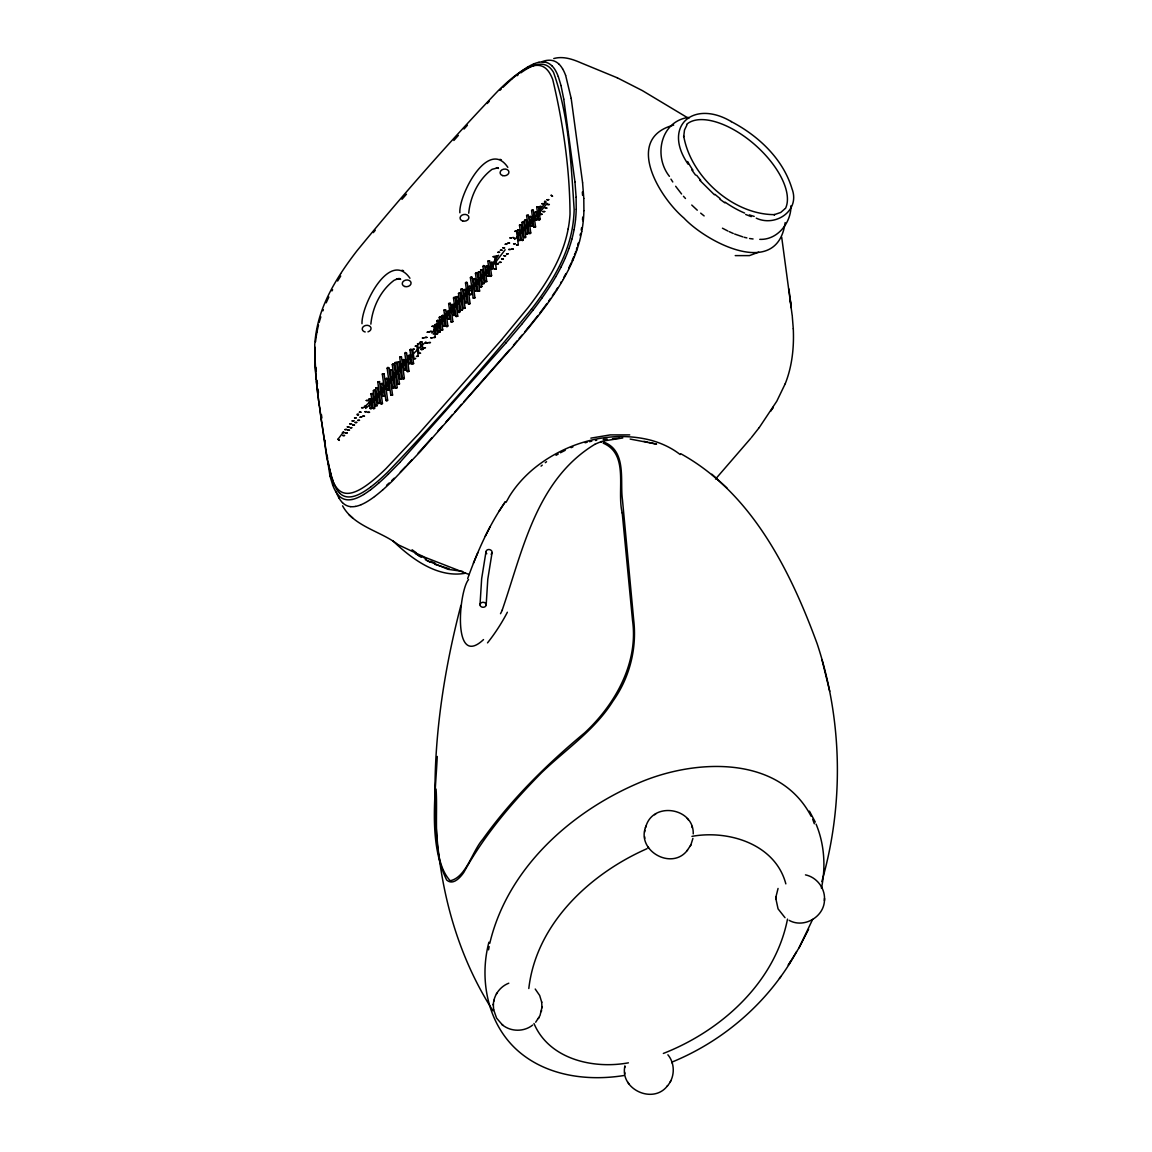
<?xml version="1.0" encoding="UTF-8"?>
<svg xmlns="http://www.w3.org/2000/svg" width="1152" height="1152" viewBox="0 0 1152 1152"><rect width="100%" height="100%" fill="white"/><g stroke="black" fill="none" stroke-linecap="round" stroke-linejoin="round"><path stroke-width="1.5" d="M436.046 789.077C438.192 817.171 431.194 859.867 450.216 880.776C466.344 877.162 471.874 851.818 482.846 839.174C511.546 799.114 546.797 764.294 584.611 732.874C615.283 704.405 638.539 662.89 632.534 620.467L622.21 512.856M368.87 399.168L370.613 398.938L371.866 408.182L371.002 408.917L370.123 408.456L368.87 399.211L370.627 399.038M372.701 393.538L370.973 393.854L372.917 408.37L373.867 408.888L374.674 408.154L372.686 393.451L370.958 393.811M377.15 405.677L375.077 390.398L373.363 390.816L375.394 405.893L377.15 405.677L376.186 405.086L375.394 405.907M375.768 387.85L377.51 387.619L379.584 402.898L378.72 403.675L377.842 403.214L375.768 387.893L377.525 387.72M377.755 381.816L379.512 381.586L382.464 403.445L381.658 404.179L380.707 403.632L377.755 381.859L379.526 381.686M380.707 403.632L382.464 403.402M380.822 383.76L382.579 383.472L380.822 383.702L382.536 396.36L384.278 396.029L382.522 396.302M387.302 390.082L385.776 378.835L386.582 378.101L387.533 378.605L389.059 389.866L388.094 389.261L387.302 390.096L389.059 389.866M390.802 395.266L387.144 368.136L387.936 367.344L388.901 367.906L392.558 395.05L390.802 395.266L392.573 395.093M387.547 378.749L385.805 378.965M388.901 368.006L387.144 368.179M390.211 370.051L391.968 369.821L394.358 387.576L393.566 388.339L392.645 387.922L390.211 370.094L391.968 369.922M395.424 387.864L392.27 364.493L393.062 363.715L394.027 364.262L397.181 387.634L395.424 387.864L397.181 387.691M394.027 364.363L392.285 364.594M394.819 362.621L396.59 362.448L394.834 362.678L397.742 384.206L399.499 383.99L397.728 384.062M397.598 362.333L399.326 361.958L397.584 362.29L399.859 379.066L401.602 378.806L399.845 379.037M399.701 357.134L401.458 356.904L404.366 378.446L403.56 379.181L402.61 378.619L399.701 357.178L401.458 356.99M402.61 378.619L404.352 378.389M404.266 370.094L402.926 360.173L403.718 359.438L404.669 359.942L406.008 369.878L405.043 369.274L404.266 370.094L406.008 369.878M404.683 360.043L402.926 360.216M409.018 371.318L406.541 352.944L404.827 353.362L407.275 371.578L409.018 371.362L407.261 371.448M409.003 363.614L410.76 363.442L409.68 355.392L407.938 355.709L409.003 363.658L410.76 363.442M413.597 363.586L411.883 363.989L409.954 349.862L410.688 349.085L411.696 349.574L413.597 363.643L412.574 363.082L411.869 363.946M413.957 358.733L415.714 358.502L413.971 358.776L412.704 349.358L414.446 349.142L412.733 349.546M417.571 343.843L419.314 343.57L417.557 343.8L418.867 353.434L420.61 353.218L418.853 353.246M418.219 356.285L416.448 356.414L418.205 356.141L416.837 346.032L415.08 346.205L416.822 345.989M421.142 349.531L422.899 349.344L421.891 341.87L420.163 342.202L421.142 349.56L422.899 349.344M433.829 326.333L432.072 326.318L433.829 326.333L435.326 337.334L433.57 337.55L435.326 337.32M435.888 333.878L437.645 333.706L436.378 324.389L434.664 324.749L435.888 333.922L437.645 333.706M438.451 332.107L436.925 320.846L437.731 320.112L438.682 320.616L440.208 331.891L439.243 331.301L438.451 332.122L440.208 331.891M438.696 320.76L436.939 320.947M441 330.134L439.258 317.304L440.064 316.57L441.014 317.074L442.742 329.89L441 330.149L442.742 329.918M441.029 317.218L439.272 317.39M443.232 325.886L441.878 315.893L442.742 315.158L443.635 315.662L445.003 325.814L443.246 326.03L444.989 325.714M443.65 315.763L441.878 315.95M443.909 310.133L445.666 309.902L447.84 326.016L446.976 326.794L446.098 326.318L443.909 310.176L445.666 310.003M447.926 319.061L446.933 311.674L447.725 310.939L448.675 311.458L449.698 318.974L447.941 319.205L449.683 318.888M448.69 311.602L446.947 311.818M450.403 303.394L448.632 303.566L450.389 303.293L452.866 321.624L451.094 321.797L452.866 321.624M451.598 304.69L453.355 304.459L454.766 314.928L453.845 315.677L451.598 304.733L453.37 304.546M456.005 316.454L453.485 297.85L454.277 297.115L455.242 297.634L457.747 316.21L456.005 316.469L457.747 316.238M455.242 297.763L453.499 297.95M456.149 296.755L457.891 296.525L459.965 311.789L459.173 312.566L458.237 312.149L456.149 296.798L457.906 296.626M458.496 293.4L460.253 293.126L458.496 293.342L460.742 309.974L462.499 309.758L460.728 309.931M463.334 308.405L465.091 308.189L463.334 308.405L460.757 289.296L462.514 289.08L460.771 289.397M463.622 289.714L465.365 289.483L467.107 302.299L466.243 303.048L465.365 302.573L463.622 289.757L465.379 289.584M468.331 303.797L470.088 303.624L468.346 303.898L465.494 282.874L466.301 282.082L467.251 282.6L470.088 303.552M469.886 294.509C473.414 294.077 472.219 286.574 469.685 285.912C467.237 285.653 468.346 297.806 471.643 294.322M473.17 297.994L470.405 277.589L471.197 276.811L472.147 277.315L474.926 297.864L473.184 298.138L474.912 297.763M470.592 286.56L468.85 286.79M472.162 277.459L470.419 277.632M475.013 290.837L476.77 290.664L475.2 279.043L474.307 278.525L473.443 279.317L475.013 290.88L476.77 290.664M475.2 279.187L473.472 279.403M477.878 291.269L475.459 273.355L476.251 272.621L477.202 273.125L479.621 291.01L477.878 291.269L479.621 291.053M477.216 273.269L475.459 273.456M478.123 272.275L479.866 272.045L481.838 286.574L480.974 287.352L480.082 286.79L478.123 272.318L479.88 272.146M480.082 286.79L481.838 286.56M482.458 283.666L484.229 283.478L482.357 269.698L480.629 270.029L482.472 283.694L484.229 283.478M486.763 281.491L484.675 266.026L482.962 266.443L485.021 281.808L486.778 281.592L485.813 280.987L485.021 281.822M487.037 275.904L488.794 275.731L487.037 275.962L485.784 266.645L486.576 265.853L487.526 266.357L488.794 275.731M487.541 266.458L485.798 266.731M487.843 261.158L489.6 260.928L491.587 275.616L490.723 276.379L489.845 275.918L487.858 261.202L489.614 261.014M491.688 268.747L490.867 262.742L491.674 262.008L492.624 262.512L493.43 268.531L491.688 268.762L493.43 268.531M492.638 262.656L490.896 262.886M494.626 256.55L492.869 256.738L494.597 256.406L496.325 269.078L494.554 269.251L496.325 269.078M496.67 264.038L498.427 263.866L496.67 264.082L495.619 256.277L497.347 256.003L495.648 256.464M516.47 231.163L514.714 231.35L516.47 231.077L518.314 244.757L516.557 244.944L518.314 244.757M520.517 240.293L518.76 240.466L520.517 240.293L519.134 230.069L517.378 230.299L519.134 230.026M519.494 225.144L521.251 224.914L523.267 239.846L522.418 240.624L521.525 240.106L519.494 225.187L521.266 225M526.234 220.32L525.269 219.658L524.477 220.45L526.291 233.798L527.242 234.317L528.034 233.582L526.234 220.234L524.491 220.493M526.608 215.424L528.365 215.208L530.77 232.992L529.906 233.77L529.027 233.294L526.622 215.482L528.379 215.294M532.613 225.864L530.885 226.238L529.632 216.965L530.366 216.245L531.374 216.749L532.627 225.965L530.87 226.195M535.565 226.958L533.304 210.226L531.605 210.643L533.822 227.174L535.565 226.958L533.808 227.146M534.629 212.386C537.768 209.002 538.733 220.291 536.63 220.234C533.923 219.974 532.915 212.486 536.386 212.256M536.702 207L538.459 206.784L540.158 219.37L539.294 220.104L538.416 219.643L536.717 207.058L538.474 206.87M539.467 206.683L541.224 206.41L539.467 206.64L540.547 214.531L542.275 214.214L540.533 214.488M775.829 898.963L775.858 897.437M824.486 899.842L824.515 898.33M493.33 1004.717L493.632 1009.886M541.958 1007.064L541.656 1001.894M583.92 210.6L583.79 198.504M314.798 352.57L316.08 379.8M576.23 209.189L576.115 197.323M480.01 604.858L481.651 578.707L486 551.664M486.173 604.93A3.082 2.491 1.7 0 0 481.666 602.554A3.082 2.491 1.7 0 0 481.435 606.874A3.082 2.491 1.7 0 0 486.173 604.93L487.8 579.11L492.048 552.802M785.146 222.624C777.355 279.432 706.694 242.395 683.899 218.016C659.261 197.266 623.606 138.456 673.69 125.078M790.963 205.762C791.266 222.595 777.586 240.163 759.758 239.357M362.002 323.698C361.181 305.669 389.678 249.048 409.954 278.251M370.858 324.13C372.442 307.44 380.462 290.477 394.186 280.238L398.621 278.611L397.843 278.669L400.608 279.374M459.864 212.789C458.64 195.091 488.16 137.837 507.816 167.342M468.706 213.221C470.29 196.531 478.31 179.568 492.048 169.33L497.65 167.875M493.344 1004.4C493.79 995.126 500.112 986.501 508.781 983.203M535.694 1022.227L540.014 1015.517L541.944 1007.366M775.872 897.178L778.061 888.451M789.163 920.362C803.866 928.627 824.155 916.949 824.472 900.115M493.301 1005.178L493.373 1003.954M541.93 1007.827L541.987 1006.603M775.829 897.955L775.886 896.674M824.443 900.619L824.515 899.338M624.701 1067.674L624.931 1065.917C619.502 1089.288 653.299 1104.883 667.57 1085.688M693.23 833.918C694.094 808.027 653.573 801.101 646.013 826.099C635.486 850.349 671.846 871.171 687.514 850.118M582.523 219.845L582.725 217.08M528.811 988.517C536.126 923.846 590.026 873.72 647.064 848.664M437.256 756.461C435.341 796.968 428.429 842.328 446.674 880.027C452.995 885.802 460.253 877.536 463.824 872.395C484.229 835.128 511.92 802.757 541.685 772.603C565.834 749.362 594.59 730.325 612.749 701.453L612.778 701.381C629.539 677.923 637.013 648.821 633.715 620.194L622.454 499.622C619.747 481.435 627.221 450.792 603.749 442.066M382.579 383.63L384.264 395.986M399.341 362.203L401.602 378.821M460.238 293.27L462.499 309.758M644.63 832.104L644.875 830.347M581.227 230.112L581.602 227.765M488.909 942.221C478.786 980.64 488.016 1025.266 519.005 1051.747C547.675 1076.155 587.837 1081.296 623.981 1075.522M821.434 888.293C825.869 867.01 824.486 844.258 816.062 824.083M488.549 949.838L489.154 946.584M489.773 943.33C507.283 869.184 569.606 812.693 637.632 783.418C693.101 758.966 778.68 754.027 811.094 816.206M580.637 233.381L580.421 234.475M787.507 919.094C775.138 982.31 721.454 1030.723 663.35 1053.446M692.914 838.44L690.811 845.078L687.11 850.637M580.406 234.547L580.162 235.728M493.963 1000.224L493.704 1001.39M541.325 1011.557L541.584 1010.376M460.886 605.448C426.557 736.92 416.578 891.317 492.883 1010.707M578.376 242.928L578.059 244.051M578.016 244.21L577.714 245.261M821.837 881.582C844.027 804.269 842.443 720.317 817.214 643.91C790.402 570.802 751.651 492.811 680.746 453.715M645.466 827.741L646.013 826.099M575.741 251.352L575.496 252.029M467.683 578.549C477.346 551.722 488.952 525.312 505.282 501.811L498.96 511.358M575.05 253.267L574.445 254.88M785.261 383.659C792.158 366.307 794.131 347.314 793.282 328.781M785.261 383.674L776.779 401.227L759.269 427.536M790.589 961.459L788.256 965.146L799.07 947.765L812.65 919.368M477.835 552.629L473.429 563.17M571.968 260.986L572.141 260.582A66.643 28.57 -64 0 0 573.696 256.838M571.118 262.944L570.787 263.678M667.166 1086.192C674.971 1077.71 675.331 1063.627 667.901 1054.786M570.514 264.283L568.685 268.142M502.229 610.027C522.85 550.253 536.242 479.909 594.85 444.312M485.266 536.227L490.162 526.622M808.618 929.203L799.07 947.765M690.206 846.216L690.811 845.078M670.277 1081.786L670.867 1080.634M565.906 273.6L563.616 277.776M506.074 502.301L509.587 496.037A131.832 100.253 -7.7 0 1 533.621 468.792C565.69 442.454 610.243 429.739 650.923 440.251A85.939 65.347 -7.7 0 1 680.17 454.536M561.37 281.693L560.65 282.902M514.397 238.147L513.029 237.37L513.936 238.435M796.579 951.725C769.421 1001.146 724.752 1040.299 672.71 1061.784M496.382 994.003L496.858 993.226M538.43 1018.555L538.906 1017.763M686.894 125.05L684.49 130.032L683.683 136.829L683.712 136.022C690.768 177.235 733.579 214.862 774.806 214.632L773.986 214.762L780.739 212.458L785.002 208.728M770.674 411.278L773.294 407.117M557.64 287.798L556.099 290.218M771.984 409.162L773.078 407.462M554.947 291.974L552.413 295.776M468.562 579.571C458.885 590.659 451.944 669.37 483.523 639.576M550.555 298.469L548.568 301.277M546.955 303.523L539.626 313.344M779.443 978.379L780.912 976.421M498.571 255.226C479.174 283.666 450.317 303.782 431.914 333.144M492.35 266.414L505.152 249.754M547.099 203.4L531.101 223.315L514.656 239.371M759.168 427.666L751.507 437.4M343.397 432.173L337.925 439.301L339.278 440.41M539.986 313.646L528.552 328.018M531.446 309.211C485.712 365.112 437.976 419.544 388.051 471.744A209.966 90 -64 0 1 378.677 480.47A145.57 62.395 -64 0 1 370.699 486.994M532.93 310.248L521.712 324.331M537.941 315.518L528.25 327.629M750.83 438.235L715.536 479.059M405.893 359.496L380.621 391.234L364.219 407.318M489.312 270.346C470.506 291.542 449.006 310.262 433.31 334.224M521.611 324.446L506.03 342.922M527.861 328.104L526.91 329.256M528.451 328.147L512.568 346.982M524.909 331.661L526.81 329.371M373.306 232.618L375.25 230.299M519.192 338.458L522.058 335.074M513.475 345.168L517.291 340.704M501.566 339.768L528.005 307.67A207.778 89.064 -64 0 0 536.832 295.762A144.058 61.747 -64 0 0 544.133 285.019A106.603 45.691 -64 0 0 550.253 275.026A83.707 35.885 -64 0 0 555.408 265.507A70.402 30.182 -64 0 0 559.714 256.277A64.31 27.562 -64 0 0 563.242 247.219A64.57 27.677 -64 0 0 566.05 238.162A71.683 30.73 -64 0 0 568.152 228.946M501.566 339.782L418.651 433.886L386.165 468.418A207.778 89.064 -64 0 1 376.891 477.043A144.058 61.747 -64 0 1 369.014 483.494A106.603 45.691 -64 0 1 362.174 488.203A83.707 35.885 -64 0 1 356.155 491.342A70.402 30.182 -64 0 1 350.827 493.027A64.31 27.562 -64 0 1 346.118 493.301A64.57 27.677 -64 0 1 341.928 492.178A71.683 30.73 -64 0 1 338.227 489.542A87.912 37.685 -64 0 1 334.944 485.28A119.448 51.206 -64 0 1 332.021 479.074M505.958 343.008L399.859 462.442M512.496 347.069L420.466 451.382M509.17 350.15L463.781 401.818M401.962 199.325L406.469 194.198M454.694 412.128L461.506 404.395M453.859 140.486L458.381 135.389M437.659 431.41L442.195 426.269M445.608 422.41L452.419 414.706M464.026 129.038L467.41 125.251M431.971 437.76L418.176 453.096M420.379 451.469L392.443 480.888A214.214 91.829 -64 0 1 382.781 489.859M407.318 464.803L412.142 459.648M487.224 103.507L489.197 101.405M399.758 462.557L388.224 474.264M405.85 466.344L400.32 472.061M499.925 90.346L501.365 88.906M391.637 480.658L394.157 478.224M517.766 233.957L534.442 216.864L546.091 201.917L544.925 201.067L544.464 201.917L545.458 202.32M365.573 408.427C388.915 389.203 402.595 361.238 425.894 341.942M386.554 485.352L389.117 483.019M541.066 466.142L542.246 465.134M545.285 462.686L546.552 461.722M532.67 1025.064C524.174 1031.918 511.056 1031.947 502.589 1025.021M654.61 814.752L655.747 813.974M358.286 415.109C359.827 413.194 355.205 414.058 357.696 415.253M556.027 455.314L558.23 454.018M758.693 252.173L749.419 255.614L735.235 255.614M560.491 452.75L565.243 450.317M571.118 447.667L572.861 446.947M551.232 195.163L552.586 196.2M552.398 196.358L551.131 195.365M338.011 439.229L339.365 440.266M585.101 442.757L587.232 442.21M688.464 117.418C660.499 121.306 653.328 156.067 669.413 176.342M465.494 573.221C437.688 578.333 411.941 559.022 392.904 540.922M589.45 441.677L591.782 441.173M590.875 438.134L610.171 434.909L629.741 434.894M595.454 440.482L596.722 440.28M553.752 58.55C563.155 55.915 572.774 59.242 581.328 63L617.4 77.861M691.934 836.366C728.626 829.685 775.382 844.114 785.837 883.872M628.402 1062.835C593.352 1069.301 549.144 1059.336 533.966 1023.48M603.216 439.387L607.176 439.027M612.49 438.696L619.531 438.206M622.786 437.962L603.461 440.971A118.094 78.163 57.4 0 0 594.864 444.341M365.112 407.333C367.819 406.411 363.182 405.043 364.637 407.246M462.686 571.435L447.955 569.304L426.658 560.318M630.173 439.07L656.554 444.11L648.821 442.411M749.578 238.507L753.062 238.982M643.968 441.346L647.266 442.08M756.245 218.16C775.67 227.318 800.453 210.571 791.986 188.726C782.986 158.746 758.16 135.562 730.987 121.464M449.05 568.699L434.909 564.365M744.192 237.283L746.885 237.902M805.478 874.872C816.422 877.118 824.789 887.688 824.515 898.834M742.824 236.866L734.63 234.014M499.925 159.322L501.379 159.854M402.062 270.23L403.531 270.763M469.224 574.56L425.117 557.366M731.376 121.651C693.619 99.086 661.867 126.072 688.133 164.232M751.262 216.634L745.675 214.474M729.23 231.653L733.262 233.482M424.483 557.093L398.347 544.824C381.082 531.158 353.837 526.651 342.576 505.829M603.216 443.174C629.64 454.406 616.507 490.176 622.224 513.072M497.506 167.746L498.456 168.466M617.299 77.818L642.298 90.562L688.766 118.454M722.448 228.197L727.891 231.034M425.275 559.642L430.344 562.306M416.059 553.709L421.416 557.237M415.152 553.291L420.192 556.632M719.798 199.138L724.896 202.882M493.546 1009.44L496.598 1018.138L502.373 1024.848M501.869 1024.445L503.078 1025.41M700.675 213.134L704.131 215.928M785.002 917.683L778.061 908.856L775.814 898.459M697.277 210.197L691.747 205.042M714.427 194.789L699.782 180.274M352.728 518.069L348.898 514.598M727.013 488.045L711.864 474.221M683.453 196.272L685.483 198.504M535.219 989.035L539.683 995.501L541.742 1002.341M681.581 193.997L675.648 186.264M687.283 818.525L688.349 819.864M691.762 169.891L695.578 175.118M670.954 179.122L672.782 181.973M647.827 846.734L648.749 848.189M627.883 1082.29L628.805 1083.758M809.438 811.138L815.285 822.082M822.053 887.976L821.477 886.853M540.158 219.312L538.416 219.586M530.77 232.978L529.027 233.251M521.942 222.437L523.685 222.12L525.715 237.11L524.981 237.874L523.973 237.427L521.928 222.35L523.67 222.077M523.267 239.832L521.51 240.062M482.357 269.654L480.614 269.971M465.509 282.917L467.251 282.643M454.766 314.885L453.01 315.158M421.891 341.827L420.149 342.144M409.982 349.992L411.71 349.632M409.666 355.349L407.923 355.666M384.048 373.68L382.32 373.997L385.891 400.45L386.914 400.997L387.648 400.219L384.062 373.723L382.334 374.083M379.584 402.883L377.827 403.171M371.866 408.139L370.109 408.413M537.365 219.456L536.4 218.909L535.637 219.773M533.318 210.312L532.296 209.722L531.576 210.586M491.587 275.602L489.845 275.875M484.69 266.112L483.653 265.522L482.947 266.386M467.107 302.256L465.35 302.53M459.965 311.774L458.87 311.242L458.222 312.106M447.84 326.002L446.083 326.275M436.378 324.331L434.65 324.706M394.358 387.562L393.336 387.014L392.63 387.878M375.091 390.485L374.069 389.894L373.349 390.758M374.674 408.11L372.917 408.341M558.302 76.594L561.01 85.522M332.006 479.074L326.678 457.056L319.579 406.915M332.726 485.165L330.034 476.237M565.646 75.384L571.176 98.352M812.736 819.288L814.306 823.752M691.733 826.07L692.294 827.77M671.789 1061.626L672.35 1063.339M529.646 217.066L531.389 216.792M525.715 237.096L523.958 237.384M517.392 230.357L518.76 240.494M406.541 353.03L405.576 352.44L404.813 353.304M387.648 400.219L385.891 400.45M821.995 659.794L829.728 691.301M561.024 85.637L563.746 99.086M330.005 476.122L321.638 422.035M332.482 479.002L332.856 480.672M329.155 467.035L332.539 480.384L336.254 488.779A88.934 38.117 -64 0 0 339.566 493.114M328.824 465.35L328.205 461.952M528.034 233.525L526.277 233.755M571.19 98.438L582.595 182.765M563.76 99.173L574.949 181.872M327.082 455.27L327.629 458.582M781.704 237.211L792.187 315.446M324.864 440.15L325.325 443.534M321.437 414.619L321.898 418.018M318.888 401.875L321.422 421.531M462.499 289.066L465.077 308.117M448.646 303.61L451.109 321.84M396.576 362.39L399.485 383.875M318.211 396.835L319.291 406.051M318.6 400.882L316.31 381.528M318.024 389.059L318.456 392.501M317.909 395.698L314.827 365.213L314.755 344.592A108.72 46.598 -64 0 1 315.202 339.365A87.912 37.685 -64 0 1 316.613 329.774A71.683 30.73 -64 0 1 318.715 320.573A64.57 27.677 -64 0 1 321.523 311.501A64.31 27.562 -64 0 1 325.066 302.443A70.402 30.182 -64 0 1 329.371 293.227A83.707 35.885 -64 0 1 334.526 283.709A106.603 45.691 -64 0 1 340.646 273.701M644.616 836.654L644.818 838.282M624.672 1072.224L624.874 1073.851M788.947 289.022L791.222 307.814L790.013 297.49M317.059 380.362L317.419 383.861M792.288 316.397L793.282 328.766M582.595 182.851L583.79 198.374M574.949 181.958L576.115 197.194M582.336 192.082L582.566 195.206M316.195 371.16L315.922 367.373M486.778 553.752A3.082 2.592 12.7 0 1 486.994 550.066A3.082 2.592 12.7 0 1 491.314 550.526A3.082 2.592 12.7 0 1 491.098 554.213M502.387 609.97A43.243 14.098 -56.9 0 1 500.501 613.699M507.37 612.23A60.869 19.109 -57.1 0 1 487.512 642.874M365.198 331.978A4.435 3.37 -7.7 0 1 363.096 326.88A4.435 3.37 -7.7 0 1 370.224 326.534A4.435 3.37 -7.7 0 1 367.978 331.848M754.2 216.389A65.246 31.838 41.4 0 1 749.39 214.906M744.581 213.048A65.246 31.838 41.4 0 1 725.054 202.147M719.942 198.418A65.246 31.838 41.4 0 1 714.888 194.314M700.733 180.302A65.246 31.838 41.4 0 1 696.629 175.277M692.942 170.222A65.246 31.838 41.4 0 1 687.643 161.51M686.736 124.272A65.246 31.838 41.4 0 1 753.48 143.525A65.246 31.838 41.4 0 1 785.491 208.426M435.442 563.414A65.246 31.838 41.4 0 1 430.704 561.269M425.923 558.778A65.246 31.838 41.4 0 1 420.97 555.854M415.915 552.528A65.246 31.838 41.4 0 1 412.085 549.749M340.646 273.686A144.058 61.747 -64 0 1 347.947 262.958A207.778 89.064 -64 0 1 356.774 251.05C401.976 195.725 449.294 141.984 498.614 90.288A207.778 89.064 -64 0 1 507.888 81.662A144.058 61.747 -64 0 1 515.765 75.211A106.603 45.691 -64 0 1 522.605 70.502A83.707 35.885 -64 0 1 528.624 67.363A70.402 30.182 -64 0 1 533.952 65.678A64.31 27.562 -64 0 1 538.661 65.405A64.57 27.677 -64 0 1 542.851 66.528A71.683 30.73 -64 0 1 546.552 69.163A87.912 37.685 -64 0 1 549.835 73.426A119.448 51.206 -64 0 1 552.758 79.632C563.17 123.437 569.808 168.998 570.024 214.114A108.72 46.598 -64 0 1 569.578 219.341A87.912 37.685 -64 0 1 568.166 228.931M531.446 309.197A209.966 90 -64 0 0 540.374 297.187A145.57 62.395 -64 0 0 547.762 286.315A107.726 46.181 -64 0 0 553.954 276.206A84.6 36.259 -64 0 0 559.166 266.573A71.165 30.499 -64 0 0 563.515 257.256A65.016 27.864 -64 0 0 567.086 248.083A65.29 27.994 -64 0 0 569.923 238.925A72.504 31.075 -64 0 0 572.04 229.622A88.934 38.117 -64 0 0 573.466 219.931A120.845 51.797 -64 0 0 574.157 209.506C571.046 163.728 569.03 115.776 553.522 72.36A88.934 38.117 -64 0 0 550.21 68.04A72.504 31.075 -64 0 0 546.466 65.39A65.29 27.994 -64 0 0 542.232 64.253A65.016 27.864 -64 0 0 537.466 64.541A71.165 30.499 -64 0 0 532.08 66.254A84.6 36.259 -64 0 0 526.003 69.422A107.726 46.181 -64 0 0 520.819 72.878M370.699 486.979A107.726 46.181 -64 0 1 363.787 491.731A84.6 36.259 -64 0 1 357.71 494.914A71.165 30.499 -64 0 1 352.325 496.613A65.016 27.864 -64 0 1 347.558 496.901A65.29 27.994 -64 0 1 343.325 495.749A72.504 31.075 -64 0 1 339.581 493.099M517.09 75.701A145.57 62.395 -64 0 1 518.083 74.923M558.245 76.493A122.27 52.416 -64 0 0 555.322 70.214A89.986 38.563 -64 0 0 551.952 65.837M551.866 65.779A73.368 31.45 -64 0 0 548.165 63.144A66.096 28.325 -64 0 0 543.874 61.978M539.05 62.266A65.837 28.224 -64 0 1 543.744 61.978M533.606 63.994A72.072 30.902 -64 0 1 538.906 62.294M527.458 67.19A85.68 36.72 -64 0 1 533.462 64.037M527.314 67.262A109.066 46.742 -64 0 0 520.474 71.986A147.312 63.144 -64 0 0 512.424 78.581M502.934 87.379A212.4 91.037 -64 0 1 512.28 78.682M337.622 281.016A109.066 46.742 -64 0 1 340.718 276.048M331.978 290.938A85.68 36.72 -64 0 1 332.611 289.742M326.189 302.803A72.072 30.902 -64 0 1 328.853 297.058M319.162 322.517A66.096 28.325 -64 0 1 320.832 316.901M322.934 310.824A66.096 28.325 -64 0 1 323.352 309.701M317.002 331.963A73.368 31.45 -64 0 1 318.499 325.109M315.533 341.813A89.986 38.563 -64 0 1 316.944 332.208M314.827 352.397A122.27 52.416 -64 0 1 315.058 347.299M335.707 491.544A122.27 52.416 -64 0 1 332.784 485.266M335.794 491.63A89.986 38.563 -64 0 0 339.077 495.922A73.368 31.45 -64 0 0 342.864 498.614A66.096 28.325 -64 0 0 347.155 499.781A65.837 28.224 -64 0 0 351.979 499.493M352.123 499.478A72.072 30.902 -64 0 0 357.422 497.765A85.68 36.72 -64 0 0 363.571 494.568M370.555 489.773A109.066 46.742 -64 0 1 363.715 494.496M378.619 483.178A147.312 63.144 -64 0 1 370.714 489.686M388.094 474.379A212.4 91.037 -64 0 1 378.749 483.077M541.944 298.109A212.4 91.037 -64 0 1 533.045 310.09M549.403 287.15A147.312 63.144 -64 0 1 542.074 297.907M555.667 276.941A109.066 46.742 -64 0 1 549.533 286.934M560.938 267.221A85.68 36.72 -64 0 1 555.797 276.71M565.344 257.803A72.072 30.902 -64 0 1 561.053 266.976M568.973 248.515A65.837 28.224 -64 0 1 565.459 257.544M571.867 239.242A66.096 28.325 -64 0 1 569.059 248.256M574.042 229.795A73.368 31.45 -64 0 1 571.939 238.982M575.496 219.946A89.986 38.563 -64 0 1 574.085 229.55M576.216 209.362A122.27 52.416 -64 0 1 575.539 219.744M583.906 210.773A126.13 54.072 -64 0 1 583.243 221.328M583.2 221.544A92.678 39.73 -64 0 1 581.789 231.322M581.746 231.566A75.37 32.299 -64 0 1 579.629 240.926M579.557 241.186A67.622 28.987 -64 0 1 576.734 250.373M576.648 250.632A67.046 28.742 -64 0 1 573.091 259.834M572.976 260.093A73.094 31.334 -64 0 1 568.627 269.453M568.498 269.712A86.63 37.138 -64 0 1 563.27 279.403M563.141 279.648A110.088 47.189 -64 0 1 556.906 289.843M556.776 290.074A148.594 63.691 -64 0 1 549.302 301.061M549.187 301.262A214.214 91.829 -64 0 1 540.115 313.488M382.637 489.96A148.594 63.691 -64 0 1 374.587 496.555M374.443 496.656A110.088 47.189 -64 0 1 367.459 501.422A86.63 37.138 -64 0 1 361.21 504.662M361.051 504.72A73.094 31.334 -64 0 1 355.666 506.39M355.522 506.419A67.046 28.742 -64 0 1 350.755 506.664M350.626 506.65A67.622 28.987 -64 0 1 346.392 505.44A75.37 32.299 -64 0 1 342.533 502.675M342.432 502.603A92.678 39.73 -64 0 1 339.12 498.182M339.034 498.11A126.13 54.072 -64 0 1 336.398 492.538M541.987 61.69A73.094 31.334 -64 0 1 545.99 60.552M546.134 60.538A67.046 28.742 -64 0 1 550.901 60.293A67.622 28.987 -64 0 1 555.264 61.517A75.37 32.299 -64 0 1 559.123 64.282M559.224 64.354A92.678 39.73 -64 0 1 562.536 68.76M562.622 68.846A126.13 54.072 -64 0 1 565.589 75.283M577.051 247.421A65.707 28.166 -64 0 1 576.432 249.336M342.49 432.533L344.246 432.446L342.49 432.49M342.893 435.586L344.664 435.499L342.907 435.542M344.894 429.581L346.651 429.494L344.894 429.581M345.355 433.022L347.126 432.936L345.355 433.022M347.342 426.859L349.099 426.787L347.342 426.816M347.789 430.214L349.546 430.171L347.803 430.114M349.733 423.806L351.49 423.72L349.733 423.806M350.266 427.738L352.022 427.666L350.266 427.694M352.152 420.941L353.923 420.854L352.152 420.941M352.714 425.088L354.47 425.002L352.714 425.088M354.557 417.974L356.328 417.931L354.571 417.874M355.176 422.539L356.947 422.453L355.19 422.496M357.696 420.394L359.467 420.307L357.696 420.394M359.41 412.258L361.166 412.214L359.424 412.157M360.072 417.211L361.843 417.139L360.086 417.168M361.598 407.736L363.37 407.693L361.613 407.635M362.75 416.218L364.522 416.131L362.75 416.174M364.954 411.754L366.725 411.667L364.954 411.696M366.25 400.536L368.006 400.507L366.264 400.45M367.848 412.358L369.605 412.286L367.848 412.315M422.41 338.069L424.166 338.026L422.424 337.968M423.734 347.846L425.491 347.76L423.734 347.803M425.131 337.45L426.902 337.378L425.131 337.45M425.88 342.936L427.637 342.893L425.894 342.835M427.248 332.237L429.005 332.15L427.248 332.237M428.645 342.634L430.416 342.547L428.645 342.634M429.955 331.531L431.712 331.445L429.955 331.474M430.805 337.824L432.562 337.738L430.805 337.766M497.909 252.36L499.666 252.274L497.909 252.302M499.262 262.397L501.019 262.31L499.262 262.397M500.429 250.272L502.2 250.2L500.443 250.229M501.61 258.955L503.366 258.869L501.61 258.955M502.92 247.882L504.677 247.853L502.934 247.795M503.986 255.816L505.757 255.787L504 255.715M505.238 244.296L507.01 244.267L505.253 244.21M506.534 253.886L508.306 253.8L506.549 253.829M507.888 243.144L509.659 243.058L507.902 243.086M508.752 249.523L510.523 249.437L508.766 249.48M510.005 237.931L511.762 237.845L510.005 237.888M511.517 249.206L513.288 249.134L511.517 249.206M513.605 243.806L515.362 243.72L513.605 243.749M541.886 203.731L543.658 203.645L541.901 203.688M542.966 211.622L544.723 211.55L542.966 211.622M545.299 208.166L547.07 208.08L545.299 208.123M546.97 199.757L548.741 199.67L546.97 199.757M547.618 204.566L549.389 204.523L547.632 204.466M600.782 441.706L601.978 441.806L600.797 441.662M397.022 278.928L396.302 279.158L397.094 278.914M496.483 167.702L496.426 167.717M498.24 168.106L496.958 167.63L498.24 168.106M400.392 279.014L399.11 278.539L400.392 279.014M502.69 175.608A4.435 3.37 -7.7 0 0 508.91 171.85A4.435 3.37 -7.7 0 0 501.955 169.819A4.435 3.37 -7.7 0 0 502.69 175.608M462.658 220.968A4.435 3.37 -7.7 0 0 468.878 217.224A4.435 3.37 -7.7 0 0 461.923 215.179A4.435 3.37 -7.7 0 0 462.658 220.968M404.842 286.517A4.435 3.37 -7.7 0 0 411.062 282.758A4.435 3.37 -7.7 0 0 404.107 280.728A4.435 3.37 -7.7 0 0 404.842 286.517"/></g></svg>
